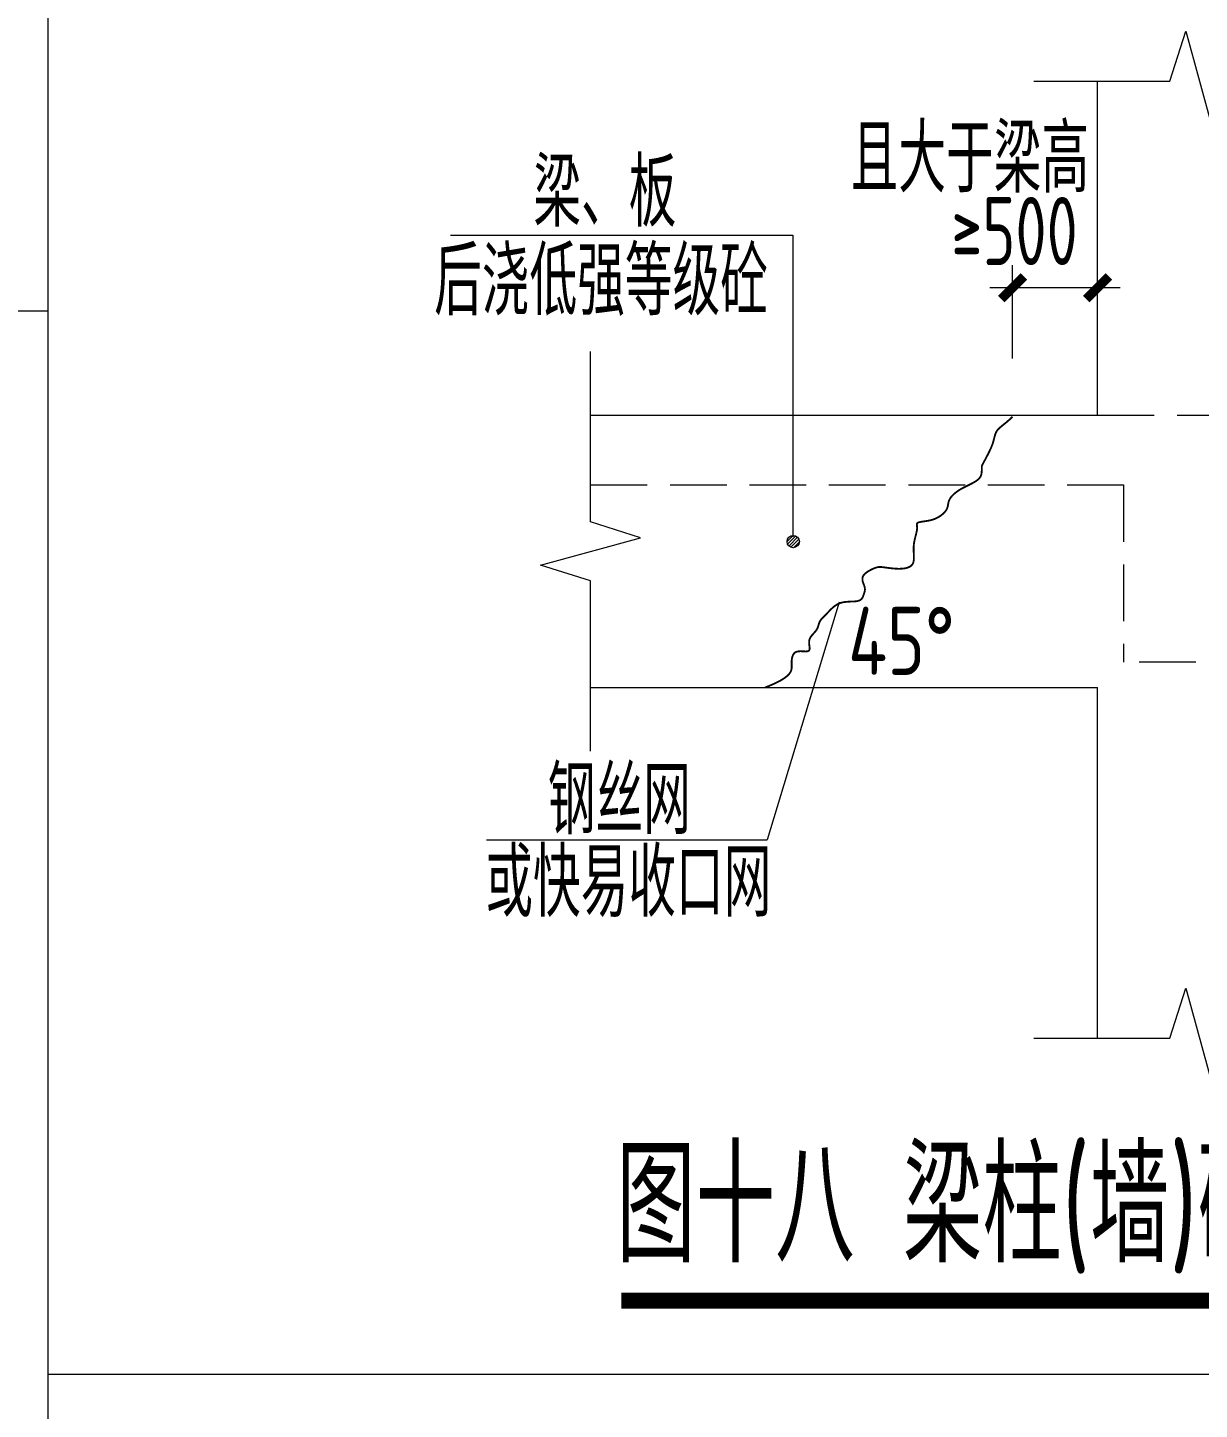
# Model space of a CAD drawing. Extents: x 5874492 to 7194610, y -939842 to -279257.
# Drawn here: x 5966824 to 5971986, y -635993 to -629907 of the extents above; entities that cross this region are included whole.
import ezdxf

# ---------------------------------------------------------------- set-up
doc = ezdxf.new("R2010")
doc.units = 0
doc.header["$LTSCALE"] = 1000
doc.linetypes.add('DASH', pattern=[0.35, 0.25, -0.1])
doc.layers.add('$AUDIT_BAD_LAYER3', color=7, linetype='Continuous')
for name, color, linetype, lineweight in [('S-基础-DIM', 3, 'Continuous', 20), ('S-大样-HATCH', 251, 'Continuous', 20), ('S-大样-实线', 2, 'Continuous', 20), ('S-板-BEAM', 4, 'DASH', 20), ('S-通用-TAB', 7, 'Continuous', 20), ('S-通用-TEXT', 7, 'Continuous', 20), ('S-通用-THIN', 7, 'Continuous', 20)]:
    doc.layers.add(name, color=color, linetype=linetype, lineweight=lineweight)
doc.styles.add('TSSD_Dimension', font='tssdeng.shx', dxfattribs={"width": 0.7, "bigfont": 'tssdchn.shx'})
doc.styles.add('TSSD_Rein', font='tssdeng.shx', dxfattribs={"width": 0.7, "bigfont": 'hztxt.shx'})
doc.dimstyles.new('TSSD_20_100', dxfattribs={"dimtxt": 250, "dimasz": 100, "dimexe": 100, "dimexo": 250, "dimgap": 100, "dimtad": 1, "dimdec": 0, "dimlfac": 0.2, "dimzin": 0, "dimdsep": 46, "dimtxsty": 'TSSD_Dimension', "dimblk": 'ARCHTICK', "dimcen": 0, "dimdle": 100, "dimclrt": 7, "dimadec": 0, "dimazin": 0, "dimtfac": 1, "dimtdec": 0, "dimtix": 1, "dimtmove": 2, "dimatfit": 3, "dimfxl": 0, "dimtolj": 1, "dimtzin": 0, "dimarcsym": 0})

# ---------------------------------------------------------------- blocks, each defined once
blk = doc.blocks.new('_ArchTick')
at = {"color": 0, "linetype": 'ByBlock', "const_width": 0.4}
blk.add_lwpolyline([(-0.5, -0.5), (0.5, 0.5)], dxfattribs=at)
blk = doc.blocks.new('*D193')
at = {"layer": '$AUDIT_BAD_LAYER3', "color": 0, "lineweight": -2, "transparency": 16777216}
for p, q in [((152194.9, 59706.1), (152194.9, 60117)), ((152569.5, 59706.1), (152569.5, 60117)), ((152669.5, 60017), (152094.9, 60017))]:
    blk.add_line(p, q, dxfattribs=at)
at = {"layer": 'Defpoints', "color": 0, "transparency": 16777216}
for p in [(152194.9, 60017), (152194.9, 59456.1), (152569.5, 59456.1)]:
    blk.add_point(p, dxfattribs=at)
at = {"layer": '$AUDIT_BAD_LAYER3', "color": 0, "lineweight": -2, "transparency": 16777216, "xscale": 100, "yscale": 100, "zscale": 100, "rotation": 180}
blk.add_blockref('_ArchTick', (152194.9, 60017), dxfattribs=at)
at = {"layer": '$AUDIT_BAD_LAYER3', "color": 0, "lineweight": -2, "transparency": 16777216, "xscale": 100, "yscale": 100, "zscale": 100}
blk.add_blockref('_ArchTick', (152569.5, 60017), dxfattribs=at)
at = {"layer": '$AUDIT_BAD_LAYER3', "color": 7, "transparency": 16777216, "insert": (152203.9, 60267), "char_height": 300, "attachment_point": 5, "style": 'TSSD_Dimension'}
blk.add_mtext('\\A1;≥500', dxfattribs=at)
blk = doc.blocks.new('图17')
at = {"layer": 'S-通用-TEXT'}
h = blk.add_hatch(dxfattribs=at)
h.set_pattern_fill('ANSI31', color=256, scale=80, style=0)
h.set_pattern_definition([(45.0000004, (-1521863.131, 776221.003), (-7.07106786, 7.071067764), [])])
h.paths.add_polyline_path([(151256.2, 58898.8, 1), (151202, 58898.8, 1)])
at = {"layer": 'S-大样-HATCH', "linetype": 'Continuous', "const_width": 8}
blk.add_lwpolyline([(152194.9, 59449.1), (152183.5, 59438), (152172.8, 59428.6), (152162.9, 59420.3), (152153.9, 59413.1), (152145.9, 59406.6), (152138.8, 59400.6), (152132.7, 59394.8), (152127.7, 59389), (152123.8, 59382.9), (152120.7, 59376.4), (152118.3, 59369.6), (152116.2, 59362.3), (152114.2, 59354.6), (152112.1, 59346.3), (152109.7, 59337.4), (152106.6, 59327.9), (152102.7, 59317.7), (152098.1, 59307.1), (152093.1, 59296.4), (152087.9, 59285.9), (152082.7, 59275.8), (152077.8, 59266.4), (152073.2, 59257.9), (152069.3, 59250.8), (152066.2, 59245.1), (152063.9, 59240.7), (152062.2, 59237.5), (152061.1, 59235.2), (152060.4, 59233.7), (152060, 59232.6), (152059.8, 59231.9), (152059.8, 59231.2), (152059.8, 59230.5), (152059.7, 59229.8), (152059.7, 59228.9), (152059.7, 59228), (152059.6, 59227.1), (152059.6, 59226.1), (152059.6, 59225.1), (152059.6, 59224), (152059.5, 59223), (152059.5, 59222), (152059.5, 59221), (152059.5, 59219.9), (152059.5, 59218.9), (152059.5, 59217.9), (152059.5, 59216.9), (152059.5, 59215.9), (152059.5, 59214.9), (152059.4, 59213.9), (152059.4, 59212.9), (152059.4, 59211.9), (152059.4, 59210.9), (152059.3, 59209.9), (152059.3, 59208.9), (152059.3, 59207.9), (152059.2, 59206.9), (152059.1, 59205.9), (152059.1, 59205), (152059, 59204), (152058.9, 59203), (152058.8, 59202), (152058.7, 59201.1), (152058.5, 59200.1), (152058.4, 59199.2), (152058.2, 59198.2), (152058, 59197.3), (152057.8, 59196.3), (152057.6, 59195.4), (152057.4, 59194.5), (152057.1, 59193.5), (152056.9, 59192.6), (152056.6, 59191.7), (152056.3, 59190.8), (152055.9, 59189.9), (152055.6, 59189), (152055.2, 59188.1), (152054.8, 59187.2), (152054.4, 59186.3), (152053.9, 59185.4), (152053.5, 59184.5), (152052.9, 59183.7), (152052.4, 59182.8), (152051.9, 59181.9), (152051.3, 59181.1), (152050.6, 59180.2), (152050, 59179.4), (152049.3, 59178.6), (152048.6, 59177.7), (152047.9, 59176.9), (152047.1, 59176.1), (152046.3, 59175.3), (152045.5, 59174.5), (152044.6, 59173.7), (152043.7, 59172.9), (152042.8, 59172.1), (152041.9, 59171.3), (152040.9, 59170.5), (152040, 59169.8), (152038.9, 59169), (152037.9, 59168.2), (152036.8, 59167.5), (152035.8, 59166.7), (152034.7, 59166), (152033.5, 59165.2), (152032.4, 59164.5), (152031.2, 59163.7), (152030.1, 59163), (152028.9, 59162.3), (152027.6, 59161.5), (152026.4, 59160.8), (152025.2, 59160.1), (152023.9, 59159.4), (152022.6, 59158.6), (152021.3, 59157.9), (152020, 59157.2), (152018.7, 59156.5), (152017.4, 59155.8), (152016, 59155.1), (152014.7, 59154.4), (152013.3, 59153.7), (152011.9, 59153), (152010.6, 59152.3), (152009.2, 59151.6), (152007.8, 59150.9), (152006.4, 59150.2), (152005, 59149.5), (152003.6, 59148.8), (152002.2, 59148.1), (152000.7, 59147.4), (151999.3, 59146.7), (151997.9, 59146), (151996.5, 59145.3), (151995.1, 59144.6), (151993.7, 59143.9), (151992.2, 59143.2), (151990.8, 59142.5), (151989.4, 59141.8), (151988, 59141.1), (151986.6, 59140.4), (151985.2, 59139.7), (151983.8, 59139), (151982.4, 59138.3), (151981, 59137.6), (151979.7, 59136.9), (151978.3, 59136.2), (151976.9, 59135.5), (151975.6, 59134.8), (151974.3, 59134.1), (151972.9, 59133.3), (151971.6, 59132.6), (151970.3, 59131.9), (151969, 59131.2), (151967.8, 59130.4), (151966.5, 59129.7), (151965.2, 59129), (151964, 59128.2), (151962.8, 59127.5), (151961.6, 59126.7), (151960.4, 59126), (151959.2, 59125.2), (151958, 59124.5), (151956.9, 59123.7), (151955.7, 59123), (151954.6, 59122.2), (151953.5, 59121.4), (151952.4, 59120.7), (151951.3, 59119.9), (151950.2, 59119.1), (151949.2, 59118.4), (151948.1, 59117.6), (151947.1, 59116.8), (151946.1, 59116.1), (151945.1, 59115.3), (151944.1, 59114.5), (151943.2, 59113.7), (151942.2, 59113), (151941.3, 59112.2), (151940.3, 59111.4), (151939.4, 59110.6), (151938.5, 59109.9), (151937.7, 59109.1), (151936.8, 59108.3), (151935.9, 59107.5), (151935.1, 59106.7), (151934.3, 59106), (151933.5, 59105.2), (151932.7, 59104.4), (151931.9, 59103.6), (151931.1, 59102.9), (151930.4, 59102.1), (151929.7, 59101.3), (151928.9, 59100.5), (151928.2, 59099.8), (151927.6, 59099), (151926.9, 59098.2), (151926.2, 59097.4), (151925.6, 59096.7), (151925, 59095.9), (151924.4, 59095.1), (151923.8, 59094.4), (151923.2, 59093.6), (151922.6, 59092.9), (151922.1, 59092.1), (151921.6, 59091.3), (151921, 59090.6), (151920.5, 59089.8), (151920.1, 59089.1), (151919.6, 59088.3), (151919.1, 59087.6), (151918.7, 59086.8), (151918.3, 59086.1), (151917.9, 59085.4), (151917.5, 59084.6), (151917.1, 59083.9), (151916.8, 59083.2), (151916.4, 59082.4), (151916.1, 59081.7), (151915.8, 59081), (151915.5, 59080.3), (151915.2, 59079.6), (151914.9, 59078.9), (151914.7, 59078.1), (151914.4, 59077.4), (151914.2, 59076.7), (151914, 59076), (151913.8, 59075.3), (151913.6, 59074.6), (151913.4, 59073.9), (151913.2, 59073.2), (151913, 59072.5), (151912.8, 59071.9), (151912.7, 59071.2), (151912.5, 59070.5), (151912.4, 59069.8), (151912.2, 59069.1), (151912.1, 59068.4), (151912, 59067.7), (151911.9, 59067.1), (151911.7, 59066.4), (151911.6, 59065.7), (151911.5, 59065), (151911.4, 59064.3), (151911.3, 59063.7), (151911.2, 59063), (151911, 59062.3), (151910.9, 59061.6), (151910.8, 59061), (151910.7, 59060.3), (151910.6, 59059.6), (151910.5, 59058.9), (151910.3, 59058.3), (151910.2, 59057.6), (151910.1, 59056.9), (151910, 59056.2), (151909.8, 59055.5), (151909.7, 59054.9), (151909.5, 59054.2), (151909.4, 59053.5), (151909.2, 59052.8), (151909, 59052.1), (151908.8, 59051.4), (151908.6, 59050.8), (151908.4, 59050.1), (151908.2, 59049.4), (151908, 59048.7), (151907.8, 59048), (151907.5, 59047.3), (151907.3, 59046.6), (151907, 59045.9), (151906.7, 59045.2), (151906.4, 59044.5), (151906.1, 59043.8), (151905.8, 59043.1), (151905.4, 59042.4), (151905.1, 59041.6), (151904.7, 59040.9), (151904.3, 59040.2), (151903.9, 59039.5), (151903.5, 59038.8), (151903, 59038), (151902.6, 59037.3), (151902.1, 59036.6), (151901.6, 59035.8), (151901.1, 59035.1), (151900.5, 59034.4), (151900, 59033.6), (151899.4, 59032.9), (151898.8, 59032.1), (151898.2, 59031.4), (151897.6, 59030.6), (151897, 59029.9), (151896.3, 59029.1), (151895.7, 59028.4), (151895, 59027.7), (151894.3, 59026.9), (151893.6, 59026.2), (151892.8, 59025.4), (151892.1, 59024.7), (151891.3, 59023.9), (151890.6, 59023.2), (151889.8, 59022.5), (151889, 59021.7), (151888.2, 59021), (151887.3, 59020.3), (151886.5, 59019.5), (151885.6, 59018.8), (151884.8, 59018.1), (151883.9, 59017.4), (151883, 59016.7), (151882.1, 59016), (151881.1, 59015.3), (151880.2, 59014.6), (151879.3, 59013.9), (151878.3, 59013.2), (151877.3, 59012.5), (151876.3, 59011.8), (151875.4, 59011.2), (151874.3, 59010.5), (151873.3, 59009.9), (151872.3, 59009.2), (151871.3, 59008.6), (151870.2, 59007.9), (151869.2, 59007.3), (151868.1, 59006.7), (151867, 59006.1), (151866, 59005.5), (151864.9, 59004.9), (151863.8, 59004.3), (151862.6, 59003.7), (151861.5, 59003.2), (151860.4, 59002.6), (151859.3, 59002.1), (151858.1, 59001.5), (151857, 59001), (151855.8, 59000.5), (151854.7, 59000), (151853.5, 58999.5), (151852.3, 58999), (151851.1, 58998.5), (151849.9, 58998.1), (151848.7, 58997.6), (151847.5, 58997.2), (151846.3, 58996.8), (151845.1, 58996.4), (151843.9, 58996), (151842.7, 58995.6), (151841.5, 58995.2), (151840.2, 58994.9), (151839, 58994.5), (151837.8, 58994.2), (151836.5, 58993.8), (151835.3, 58993.5), (151834.1, 58993.2), (151832.8, 58992.9), (151831.6, 58992.6), (151830.4, 58992.3), (151829.1, 58992.1), (151827.9, 58991.8), (151826.7, 58991.5), (151825.4, 58991.3), (151824.2, 58991.1), (151823, 58990.8), (151821.8, 58990.6), (151820.6, 58990.4), (151819.4, 58990.2), (151818.2, 58990), (151817, 58989.8), (151815.8, 58989.6), (151814.6, 58989.4), (151813.4, 58989.2), (151812.3, 58989), (151811.1, 58988.9), (151810, 58988.7), (151808.8, 58988.5), (151807.7, 58988.4), (151806.6, 58988.2), (151805.5, 58988.1), (151804.4, 58987.9), (151803.3, 58987.8), (151802.2, 58987.6), (151801.2, 58987.5), (151800.2, 58987.3), (151799.1, 58987.2), (151798.1, 58987), (151797.1, 58986.9), (151796.1, 58986.7), (151795.2, 58986.6), (151794.2, 58986.5), (151793.3, 58986.3), (151792.4, 58986.2), (151791.5, 58986), (151790.6, 58985.9), (151789.8, 58985.7), (151788.9, 58985.6), (151788.1, 58985.4), (151787.3, 58985.3), (151786.6, 58985.1), (151785.8, 58985), (151785.1, 58984.8), (151784.4, 58984.6), (151783.7, 58984.4), (151783.1, 58984.3), (151782.4, 58984.1), (151781.8, 58983.9), (151781.2, 58983.7), (151780.7, 58983.5), (151780.1, 58983.3), (151779.6, 58983.1), (151779.2, 58982.8), (151778.7, 58982.6), (151778.3, 58982.4), (151777.8, 58982.1), (151777.5, 58981.9), (151777.1, 58981.6), (151776.8, 58981.4), (151776.4, 58981.1), (151776.1, 58980.8), (151775.9, 58980.6), (151775.6, 58980.3), (151775.4, 58980), (151775.2, 58979.7), (151774.9, 58979.4), (151774.8, 58979), (151774.6, 58978.7), (151774.5, 58978.4), (151774.3, 58978), (151774.2, 58977.7), (151774.1, 58977.3), (151774, 58976.9), (151773.9, 58976.5), (151773.9, 58976.2), (151773.8, 58975.8), (151773.8, 58975.4), (151773.7, 58974.9), (151773.7, 58974.5), (151773.7, 58974.1), (151773.7, 58973.6), (151773.7, 58973.2), (151773.7, 58972.7), (151773.7, 58972.2), (151773.7, 58971.8), (151773.8, 58971.3), (151773.8, 58970.8), (151773.9, 58970.2), (151773.9, 58969.7), (151773.9, 58969.2), (151774, 58968.6), (151774, 58968.1), (151774.1, 58967.5), (151774.1, 58966.9), (151774.2, 58966.4), (151774.2, 58965.8), (151774.3, 58965.1), (151774.3, 58964.5), (151774.4, 58963.9), (151774.4, 58963.2), (151774.5, 58962.6), (151774.5, 58961.9), (151774.5, 58961.2), (151774.5, 58960.6), (151774.5, 58959.9), (151774.6, 58959.1), (151774.5, 58958.4), (151774.5, 58957.7), (151774.5, 58956.9), (151774.5, 58956.2), (151774.5, 58955.4), (151774.4, 58954.6), (151774.3, 58953.8), (151774.3, 58953), (151774.2, 58952.2), (151774.1, 58951.3), (151774, 58950.5), (151773.9, 58949.6), (151773.8, 58948.7), (151773.6, 58947.9), (151773.5, 58947), (151773.3, 58946), (151773.1, 58945.1), (151772.9, 58944.2), (151772.8, 58943.2), (151772.6, 58942.3), (151772.3, 58941.3), (151772.1, 58940.3), (151771.9, 58939.3), (151771.7, 58938.3), (151771.4, 58937.3), (151771.2, 58936.3), (151770.9, 58935.3), (151770.7, 58934.2), (151770.4, 58933.2), (151770.1, 58932.1), (151769.9, 58931), (151769.6, 58929.9), (151769.3, 58928.9), (151769, 58927.7), (151768.7, 58926.6), (151768.4, 58925.5), (151768.1, 58924.4), (151767.8, 58923.2), (151767.5, 58922.1), (151767.2, 58920.9), (151766.9, 58919.8), (151766.6, 58918.6), (151766.3, 58917.4), (151766, 58916.2), (151765.7, 58915), (151765.5, 58913.8), (151765.2, 58912.6), (151764.9, 58911.4), (151764.6, 58910.2), (151764.3, 58909), (151764, 58907.7), (151763.7, 58906.5), (151763.5, 58905.2), (151763.2, 58904), (151762.9, 58902.7), (151762.7, 58901.4), (151762.4, 58900.2), (151762.2, 58898.9), (151762, 58897.6), (151761.7, 58896.3), (151761.5, 58895), (151761.3, 58893.7), (151761.1, 58892.4), (151760.9, 58891.1), (151760.7, 58889.8), (151760.6, 58888.4), (151760.4, 58887.1), (151760.3, 58885.8), (151760.1, 58884.5), (151760, 58883.1), (151759.9, 58881.8), (151759.8, 58880.4), (151759.7, 58879.1), (151759.6, 58877.7), (151759.5, 58876.4), (151759.5, 58875), (151759.4, 58873.7), (151759.4, 58872.3), (151759.4, 58871), (151759.3, 58869.6), (151759.3, 58868.2), (151759.3, 58866.9), (151759.3, 58865.5), (151759.4, 58864.1), (151759.4, 58862.8), (151759.4, 58861.4), (151759.4, 58860.1), (151759.5, 58858.7), (151759.5, 58857.4), (151759.6, 58856), (151759.6, 58854.7), (151759.7, 58853.3), (151759.7, 58852), (151759.8, 58850.6), (151759.9, 58849.3), (151759.9, 58848), (151760, 58846.6), (151760.1, 58845.3), (151760.1, 58844), (151760.2, 58842.7), (151760.2, 58841.4), (151760.3, 58840.1), (151760.3, 58838.8), (151760.4, 58837.5), (151760.4, 58836.2), (151760.4, 58835), (151760.5, 58833.7), (151760.5, 58832.5), (151760.5, 58831.2), (151760.5, 58830), (151760.5, 58828.8), (151760.5, 58827.6), (151760.5, 58826.4), (151760.5, 58825.2), (151760.4, 58824), (151760.4, 58822.8), (151760.3, 58821.7), (151760.2, 58820.6), (151760.1, 58819.4), (151760, 58818.3), (151759.9, 58817.2), (151759.8, 58816.1), (151759.6, 58815.1), (151759.5, 58814), (151759.3, 58813), (151759.1, 58811.9), (151758.9, 58810.9), (151758.6, 58809.9), (151758.4, 58808.9), (151758.1, 58808), (151757.8, 58807), (151757.5, 58806.1), (151757.2, 58805.2), (151756.8, 58804.3), (151756.4, 58803.4), (151756, 58802.5), (151755.6, 58801.7), (151755.2, 58800.9), (151754.7, 58800.1), (151754.2, 58799.3), (151753.7, 58798.5), (151753.1, 58797.8), (151752.6, 58797.1), (151752, 58796.3), (151751.4, 58795.7), (151750.8, 58795), (151750.1, 58794.3), (151749.5, 58793.7), (151748.8, 58793.1), (151748.1, 58792.5), (151747.4, 58791.9), (151746.6, 58791.3), (151745.9, 58790.7), (151745.1, 58790.2), (151744.3, 58789.7), (151743.5, 58789.2), (151742.6, 58788.7), (151741.8, 58788.2), (151740.9, 58787.7), (151740, 58787.3), (151739.2, 58786.9), (151738.2, 58786.4), (151737.3, 58786), (151736.4, 58785.6), (151735.4, 58785.3), (151734.5, 58784.9), (151733.5, 58784.6), (151732.5, 58784.2), (151731.5, 58783.9), (151730.4, 58783.6), (151729.4, 58783.3), (151728.4, 58783), (151727.3, 58782.8), (151726.3, 58782.5), (151725.2, 58782.2), (151724.1, 58782), (151723, 58781.8), (151721.9, 58781.6), (151720.8, 58781.4), (151719.7, 58781.2), (151718.5, 58781), (151717.4, 58780.8), (151716.3, 58780.7), (151715.1, 58780.5), (151713.9, 58780.4), (151712.8, 58780.3), (151711.6, 58780.2), (151710.4, 58780.1), (151709.3, 58780), (151708.1, 58779.9), (151706.9, 58779.8), (151705.7, 58779.7), (151704.5, 58779.6), (151703.3, 58779.6), (151702.1, 58779.5), (151700.9, 58779.5), (151699.7, 58779.5), (151698.5, 58779.4), (151697.3, 58779.4), (151696.1, 58779.4), (151694.9, 58779.4), (151693.7, 58779.4), (151692.5, 58779.4), (151691.2, 58779.4), (151690, 58779.4), (151688.8, 58779.5), (151687.6, 58779.5), (151686.4, 58779.5), (151685.2, 58779.6), (151684, 58779.6), (151682.8, 58779.7), (151681.6, 58779.7), (151680.4, 58779.8), (151679.2, 58779.9), (151678, 58779.9), (151676.8, 58780), (151675.7, 58780.1), (151674.5, 58780.2), (151673.3, 58780.3), (151672.1, 58780.4), (151670.9, 58780.5), (151669.8, 58780.6), (151668.6, 58780.7), (151667.5, 58780.8), (151666.3, 58780.9), (151665.2, 58781), (151664, 58781.1), (151662.9, 58781.2), (151661.8, 58781.3), (151660.6, 58781.5), (151659.5, 58781.6), (151658.4, 58781.7), (151657.3, 58781.8), (151656.2, 58782), (151655.1, 58782.1), (151654, 58782.2), (151652.9, 58782.4), (151651.9, 58782.5), (151650.8, 58782.6), (151649.8, 58782.8), (151648.7, 58782.9), (151647.7, 58783), (151646.6, 58783.2), (151645.6, 58783.3), (151644.6, 58783.5), (151643.6, 58783.6), (151642.6, 58783.7), (151641.6, 58783.9), (151640.7, 58784), (151639.7, 58784.1), (151638.8, 58784.3), (151637.8, 58784.4), (151636.9, 58784.5), (151636, 58784.7), (151635.1, 58784.8), (151634.2, 58784.9), (151633.3, 58785), (151632.4, 58785.2), (151631.5, 58785.3), (151630.7, 58785.4), (151629.9, 58785.5), (151629, 58785.6), (151628.2, 58785.7), (151627.4, 58785.8), (151626.6, 58786), (151625.9, 58786.1), (151625.1, 58786.2), (151624.4, 58786.2), (151623.6, 58786.3), (151622.9, 58786.4), (151622.2, 58786.5), (151621.5, 58786.6), (151620.8, 58786.7), (151620.1, 58786.7), (151619.4, 58786.8), (151618.7, 58786.9), (151618.1, 58786.9), (151617.4, 58787), (151616.8, 58787), (151616.2, 58787.1), (151615.5, 58787.1), (151614.9, 58787.1), (151614.3, 58787.2), (151613.7, 58787.2), (151613.1, 58787.2), (151612.5, 58787.2), (151611.9, 58787.2), (151611.3, 58787.3), (151610.8, 58787.3), (151610.2, 58787.2), (151609.6, 58787.2), (151609, 58787.2), (151608.5, 58787.2), (151607.9, 58787.2), (151607.3, 58787.1), (151606.7, 58787.1), (151606.2, 58787), (151605.6, 58787), (151605, 58786.9), (151604.5, 58786.8), (151603.9, 58786.8), (151603.3, 58786.7), (151602.8, 58786.6), (151602.2, 58786.5), (151601.6, 58786.4), (151601, 58786.3), (151600.4, 58786.2), (151599.8, 58786), (151599.2, 58785.9), (151598.6, 58785.7), (151598, 58785.6), (151597.4, 58785.4), (151596.8, 58785.3), (151596.2, 58785.1), (151595.6, 58784.9), (151594.9, 58784.7), (151594.3, 58784.5), (151593.6, 58784.3), (151592.9, 58784.1), (151592.3, 58783.9), (151591.6, 58783.6), (151590.9, 58783.4), (151590.2, 58783.2), (151589.5, 58782.9), (151588.7, 58782.6), (151588, 58782.3), (151587.3, 58782.1), (151586.5, 58781.8), (151585.7, 58781.4), (151584.9, 58781.1), (151584.1, 58780.8), (151583.3, 58780.5), (151582.5, 58780.1), (151581.7, 58779.8), (151580.9, 58779.4), (151580, 58779), (151579.1, 58778.7), (151578.3, 58778.3), (151577.4, 58777.9), (151576.5, 58777.5), (151575.6, 58777), (151574.8, 58776.6), (151573.9, 58776.2), (151573, 58775.7), (151572, 58775.3), (151571.1, 58774.8), (151570.2, 58774.4), (151569.3, 58773.9), (151568.4, 58773.4), (151567.5, 58772.9), (151566.6, 58772.4), (151565.6, 58771.9), (151564.7, 58771.4), (151563.8, 58770.9), (151562.9, 58770.4), (151562, 58769.8), (151561.1, 58769.3), (151560.2, 58768.7), (151559.3, 58768.2), (151558.4, 58767.6), (151557.5, 58767.1), (151556.6, 58766.5), (151555.8, 58765.9), (151554.9, 58765.3), (151554.1, 58764.7), (151553.2, 58764.1), (151552.4, 58763.5), (151551.6, 58762.9), (151550.7, 58762.3), (151549.9, 58761.7), (151549.1, 58761.1), (151548.4, 58760.4), (151547.6, 58759.8), (151546.9, 58759.1), (151546.1, 58758.5), (151545.4, 58757.8), (151544.7, 58757.2), (151544, 58756.5), (151543.4, 58755.8), (151542.7, 58755.2), (151542.1, 58754.5), (151541.5, 58753.8), (151540.9, 58753.1), (151540.3, 58752.4), (151539.8, 58751.7), (151539.3, 58751), (151538.8, 58750.3), (151538.3, 58749.6), (151537.8, 58748.9), (151537.4, 58748.2), (151537, 58747.5), (151536.6, 58746.8), (151536.2, 58746), (151535.9, 58745.3), (151535.6, 58744.6), (151535.3, 58743.8), (151535, 58743.1), (151534.8, 58742.4), (151534.6, 58741.6), (151534.4, 58740.9), (151534.2, 58740.1), (151534.1, 58739.4), (151534, 58738.6), (151533.9, 58737.9), (151533.8, 58737.1), (151533.7, 58736.4), (151533.7, 58735.6), (151533.7, 58734.9), (151533.7, 58734.1), (151533.7, 58733.3), (151533.7, 58732.6), (151533.8, 58731.8), (151533.8, 58731.1), (151533.9, 58730.3), (151534, 58729.5), (151534.1, 58728.8), (151534.2, 58728), (151534.3, 58727.3), (151534.5, 58726.5), (151534.7, 58725.7), (151534.8, 58725), (151535, 58724.2), (151535.2, 58723.5), (151535.4, 58722.7), (151535.6, 58722), (151535.8, 58721.2), (151536, 58720.5), (151536.3, 58719.7), (151536.5, 58719), (151536.7, 58718.2), (151537, 58717.5), (151537.2, 58716.8), (151537.5, 58716), (151537.7, 58715.3), (151538, 58714.6), (151538.3, 58713.8), (151538.5, 58713.1), (151538.8, 58712.4), (151539.1, 58711.7), (151539.3, 58711), (151539.6, 58710.3), (151539.9, 58709.5), (151540.1, 58708.8), (151540.4, 58708.2), (151540.6, 58707.5), (151540.9, 58706.8), (151541.1, 58706.1), (151541.4, 58705.4), (151541.6, 58704.7), (151541.8, 58704.1), (151542.1, 58703.4), (151542.3, 58702.8), (151542.5, 58702.1), (151542.7, 58701.5), (151542.9, 58700.8), (151543.1, 58700.2), (151543.2, 58699.6), (151543.4, 58698.9), (151543.6, 58698.3), (151543.7, 58697.7), (151543.9, 58697.1), (151544, 58696.5), (151544.1, 58695.9), (151544.2, 58695.3), (151544.3, 58694.8), (151544.4, 58694.2), (151544.5, 58693.6), (151544.5, 58693.1), (151544.6, 58692.5), (151544.7, 58691.9), (151544.7, 58691.4), (151544.7, 58690.8), (151544.8, 58690.3), (151544.8, 58689.8), (151544.8, 58689.2), (151544.8, 58688.7), (151544.8, 58688.2), (151544.8, 58687.6), (151544.8, 58687.1), (151544.7, 58686.6), (151544.7, 58686.1), (151544.7, 58685.6), (151544.6, 58685.1), (151544.6, 58684.6), (151544.5, 58684.1), (151544.4, 58683.6), (151544.4, 58683.1), (151544.3, 58682.6), (151544.2, 58682.1), (151544.1, 58681.6), (151544, 58681.1), (151543.9, 58680.6), (151543.8, 58680.1), (151543.7, 58679.6), (151543.6, 58679.1), (151543.5, 58678.6), (151543.4, 58678.1), (151543.3, 58677.6), (151543.1, 58677.2), (151543, 58676.7), (151542.9, 58676.2), (151542.7, 58675.7), (151542.6, 58675.2), (151542.4, 58674.7), (151542.3, 58674.2), (151542.1, 58673.7), (151542, 58673.3), (151541.8, 58672.8), (151541.7, 58672.3), (151541.5, 58671.8), (151541.3, 58671.3), (151541.2, 58670.8), (151541, 58670.3), (151540.8, 58669.8), (151540.7, 58669.3), (151540.5, 58668.8), (151540.3, 58668.3), (151540.2, 58667.8), (151540, 58667.2), (151539.8, 58666.7), (151539.7, 58666.2), (151539.5, 58665.7), (151539.3, 58665.2), (151539.1, 58664.6), (151538.9, 58664.1), (151538.8, 58663.6), (151538.6, 58663.1), (151538.4, 58662.5), (151538.2, 58662), (151538, 58661.5), (151537.8, 58660.9), (151537.6, 58660.4), (151537.4, 58659.8), (151537.2, 58659.3), (151537, 58658.8), (151536.8, 58658.2), (151536.6, 58657.7), (151536.4, 58657.2), (151536.1, 58656.6), (151535.9, 58656.1), (151535.7, 58655.6), (151535.4, 58655), (151535.2, 58654.5), (151534.9, 58654), (151534.6, 58653.4), (151534.4, 58652.9), (151534.1, 58652.4), (151533.8, 58651.9), (151533.5, 58651.4), (151533.2, 58650.9), (151532.8, 58650.4), (151532.5, 58649.9), (151532.2, 58649.4), (151531.8, 58648.9), (151531.4, 58648.4), (151531.1, 58647.9), (151530.7, 58647.5), (151530.3, 58647), (151529.8, 58646.5), (151529.4, 58646.1), (151529, 58645.6), (151528.5, 58645.2), (151528.1, 58644.8), (151527.6, 58644.3), (151527.1, 58643.9), (151526.6, 58643.5), (151526, 58643.1), (151525.5, 58642.7), (151524.9, 58642.3), (151524.4, 58641.9), (151523.8, 58641.6), (151523.2, 58641.2), (151522.5, 58640.9), (151521.9, 58640.5), (151521.2, 58640.2), (151520.6, 58639.9), (151519.9, 58639.6), (151519.1, 58639.3), (151518.4, 58639), (151517.6, 58638.7), (151516.9, 58638.5), (151516.1, 58638.2), (151515.3, 58638), (151514.4, 58637.8), (151513.6, 58637.5), (151512.7, 58637.3), (151511.8, 58637.1), (151510.9, 58637), (151509.9, 58636.8), (151509, 58636.6), (151508, 58636.5), (151507, 58636.3), (151506, 58636.2), (151505, 58636.1), (151504, 58636), (151502.9, 58635.9), (151501.8, 58635.8), (151500.7, 58635.7), (151499.6, 58635.6), (151498.5, 58635.5), (151497.4, 58635.5), (151496.2, 58635.4), (151495.1, 58635.3), (151493.9, 58635.3), (151492.7, 58635.2), (151491.5, 58635.2), (151490.3, 58635.1), (151489.1, 58635.1), (151487.8, 58635), (151486.6, 58635), (151485.3, 58634.9), (151484.1, 58634.9), (151482.8, 58634.8), (151481.6, 58634.8), (151480.3, 58634.7), (151479, 58634.7), (151477.7, 58634.6), (151476.4, 58634.5), (151475.1, 58634.5), (151473.8, 58634.4), (151472.5, 58634.3), (151471.2, 58634.3), (151469.9, 58634.2), (151468.5, 58634.1), (151467.2, 58634), (151465.9, 58633.9), (151464.6, 58633.8), (151463.3, 58633.7), (151461.9, 58633.5), (151460.6, 58633.4), (151459.3, 58633.3), (151458, 58633.1), (151456.7, 58632.9), (151455.3, 58632.7), (151454, 58632.6), (151452.7, 58632.3), (151451.4, 58632.1), (151450.1, 58631.9), (151448.8, 58631.7), (151447.5, 58631.4), (151446.3, 58631.1), (151445, 58630.8), (151443.7, 58630.5), (151442.5, 58630.2), (151441.2, 58629.9), (151440, 58629.5), (151438.7, 58629.1), (151437.5, 58628.8), (151436.3, 58628.3), (151435.1, 58627.9), (151433.9, 58627.5), (151432.7, 58627), (151431.5, 58626.5), (151430.4, 58626), (151429.2, 58625.5), (151428.1, 58625), (151426.9, 58624.5), (151425.8, 58623.9), (151424.7, 58623.3), (151423.6, 58622.7), (151422.5, 58622.1), (151421.4, 58621.5), (151420.3, 58620.9), (151419.3, 58620.2), (151418.2, 58619.6), (151417.2, 58618.9), (151416.1, 58618.2), (151415.1, 58617.5), (151414.1, 58616.8), (151413.1, 58616.1), (151412.1, 58615.4), (151411.1, 58614.7), (151410.1, 58613.9), (151409.1, 58613.2), (151408.2, 58612.4), (151407.2, 58611.6), (151406.3, 58610.9), (151405.3, 58610.1), (151404.4, 58609.3), (151403.5, 58608.5), (151402.5, 58607.7), (151401.6, 58606.9), (151400.7, 58606.1), (151399.9, 58605.3), (151399, 58604.5), (151398.1, 58603.6), (151397.2, 58602.8), (151396.4, 58602), (151395.5, 58601.2), (151394.7, 58600.4), (151393.8, 58599.5), (151393, 58598.7), (151392.2, 58597.9), (151391.4, 58597), (151390.6, 58596.2), (151389.8, 58595.4), (151389, 58594.6), (151388.2, 58593.8), (151387.4, 58592.9), (151386.6, 58592.1), (151385.9, 58591.3), (151385.1, 58590.5), (151384.3, 58589.7), (151383.6, 58588.9), (151382.8, 58588.1), (151382.1, 58587.3), (151381.4, 58586.6), (151380.7, 58585.8), (151379.9, 58585), (151379.2, 58584.3), (151378.5, 58583.5), (151377.8, 58582.8), (151377.1, 58582.1), (151376.4, 58581.3), (151375.7, 58580.6), (151375.1, 58579.9), (151374.4, 58579.2), (151373.7, 58578.5), (151373.1, 58577.9), (151372.4, 58577.2), (151371.7, 58576.5), (151371.1, 58575.9), (151370.5, 58575.2), (151369.8, 58574.6), (151369.2, 58574), (151368.6, 58573.3), (151368, 58572.7), (151367.4, 58572.1), (151366.8, 58571.5), (151366.2, 58570.9), (151365.6, 58570.3), (151365, 58569.7), (151364.4, 58569.2), (151363.8, 58568.6), (151363.3, 58568), (151362.7, 58567.5), (151362.1, 58566.9), (151361.6, 58566.3), (151361.1, 58565.8), (151360.5, 58565.3), (151360, 58564.7), (151359.5, 58564.2), (151359, 58563.7), (151358.5, 58563.1), (151358, 58562.6), (151357.5, 58562.1), (151357, 58561.6), (151356.5, 58561.1), (151356, 58560.5), (151355.6, 58560), (151355.1, 58559.5), (151354.6, 58559), (151354.2, 58558.5), (151353.8, 58558), (151353.3, 58557.5), (151352.9, 58557), (151352.5, 58556.5), (151352.1, 58556), (151351.7, 58555.5), (151351.3, 58555), (151350.9, 58554.5), (151350.5, 58554), (151350.1, 58553.5), (151349.8, 58553), (151349.4, 58552.5), (151349.1, 58552), (151348.7, 58551.5), (151348.4, 58551), (151348.1, 58550.5), (151347.7, 58550), (151347.4, 58549.5), (151347.1, 58549), (151346.8, 58548.5), (151346.5, 58548), (151346.3, 58547.5), (151346, 58547), (151345.7, 58546.5), (151345.5, 58545.9), (151345.2, 58545.4), (151345, 58544.9), (151344.7, 58544.4), (151344.5, 58543.8), (151344.3, 58543.3), (151344.1, 58542.7), (151343.9, 58542.2), (151343.6, 58541.7), (151343.4, 58541.1), (151343.2, 58540.6), (151343.1, 58540), (151342.9, 58539.5), (151342.7, 58538.9), (151342.5, 58538.3), (151342.3, 58537.8), (151342.1, 58537.2), (151342, 58536.6), (151341.8, 58536.1), (151341.6, 58535.5), (151341.5, 58534.9), (151341.3, 58534.3), (151341.1, 58533.8), (151341, 58533.2), (151340.8, 58532.6), (151340.6, 58532), (151340.5, 58531.4), (151340.3, 58530.8), (151340.1, 58530.2), (151340, 58529.6), (151339.8, 58529.1), (151339.6, 58528.5), (151339.4, 58527.9), (151339.2, 58527.3), (151339.1, 58526.7), (151338.9, 58526.1), (151338.7, 58525.5), (151338.5, 58524.8), (151338.3, 58524.2), (151338.1, 58523.6), (151337.9, 58523), (151337.6, 58522.4), (151337.4, 58521.8), (151337.2, 58521.2), (151337, 58520.6), (151336.7, 58520), (151336.5, 58519.3), (151336.2, 58518.7), (151335.9, 58518.1), (151335.7, 58517.5), (151335.4, 58516.9), (151335.1, 58516.3), (151334.8, 58515.6), (151334.5, 58515), (151334.1, 58514.4), (151333.8, 58513.8), (151333.5, 58513.2), (151333.1, 58512.5), (151332.7, 58511.9), (151332.4, 58511.3), (151332, 58510.7), (151331.6, 58510), (151331.2, 58509.4), (151330.7, 58508.8), (151330.3, 58508.2), (151329.8, 58507.5), (151329.4, 58506.9), (151328.9, 58506.3), (151328.4, 58505.7), (151327.9, 58505), (151327.4, 58504.4), (151326.9, 58503.8), (151326.4, 58503.2), (151325.9, 58502.5), (151325.3, 58501.9), (151324.8, 58501.3), (151324.2, 58500.6), (151323.7, 58500), (151323.1, 58499.4), (151322.5, 58498.7), (151321.9, 58498.1), (151321.4, 58497.5), (151320.8, 58496.8), (151320.2, 58496.2), (151319.6, 58495.5), (151319, 58494.9), (151318.4, 58494.2), (151317.8, 58493.6), (151317.2, 58492.9), (151316.6, 58492.3), (151316.1, 58491.6), (151315.5, 58490.9), (151314.9, 58490.3), (151314.3, 58489.6), (151313.7, 58488.9), (151313.1, 58488.2), (151312.5, 58487.6), (151312, 58486.9), (151311.4, 58486.2), (151310.8, 58485.5), (151310.3, 58484.8), (151309.7, 58484.1), (151309.2, 58483.4), (151308.7, 58482.7), (151308.1, 58482), (151307.6, 58481.3), (151307.1, 58480.6), (151306.6, 58479.9), (151306.1, 58479.1), (151305.7, 58478.4), (151305.2, 58477.7), (151304.8, 58476.9), (151304.3, 58476.2), (151303.9, 58475.4), (151303.5, 58474.7), (151303.1, 58473.9), (151302.7, 58473.2), (151302.3, 58472.4), (151302, 58471.6), (151301.7, 58470.8), (151301.3, 58470.1), (151301.1, 58469.3), (151300.8, 58468.5), (151300.5, 58467.7), (151300.3, 58466.8), (151300, 58466), (151299.8, 58465.2), (151299.7, 58464.4), (151299.5, 58463.6), (151299.3, 58462.7), (151299.2, 58461.9), (151299.1, 58461), (151299, 58460.2), (151298.9, 58459.3), (151298.9, 58458.5), (151298.8, 58457.6), (151298.8, 58456.7), (151298.8, 58455.9), (151298.8, 58455), (151298.8, 58454.1), (151298.9, 58453.2), (151298.9, 58452.4), (151298.9, 58451.5), (151299, 58450.6), (151299.1, 58449.8), (151299.1, 58448.9), (151299.2, 58448), (151299.3, 58447.2), (151299.4, 58446.3), (151299.5, 58445.4), (151299.6, 58444.6), (151299.7, 58443.7), (151299.8, 58442.9), (151299.9, 58442), (151300, 58441.2), (151300.1, 58440.4), (151300.2, 58439.5), (151300.4, 58438.7), (151300.5, 58437.9), (151300.6, 58437.1), (151300.7, 58436.3), (151300.7, 58435.5), (151300.8, 58434.7), (151300.9, 58434), (151301, 58433.2), (151301.1, 58432.4), (151301.1, 58431.7), (151301.2, 58431), (151301.2, 58430.3), (151301.2, 58429.6), (151301.2, 58428.9), (151301.2, 58428.2), (151301.2, 58427.5), (151301.2, 58426.9), (151301.1, 58426.2), (151301.1, 58425.6), (151301, 58425), (151300.9, 58424.4), (151300.8, 58423.9), (151300.7, 58423.3), (151300.5, 58422.8), (151300.3, 58422.2), (151300.1, 58421.7), (151299.9, 58421.3), (151299.7, 58420.8), (151299.4, 58420.4), (151299.1, 58419.9), (151298.8, 58419.5), (151298.5, 58419.1), (151298.1, 58418.8), (151297.7, 58418.4), (151297.3, 58418.1), (151296.9, 58417.8), (151296.4, 58417.5), (151295.9, 58417.3), (151295.4, 58417), (151294.8, 58416.8), (151294.2, 58416.6), (151293.6, 58416.4), (151293, 58416.2), (151292.3, 58416.1), (151291.7, 58415.9), (151291, 58415.8), (151290.3, 58415.7), (151289.5, 58415.6), (151288.8, 58415.6), (151288, 58415.5), (151287.2, 58415.4), (151286.4, 58415.4), (151285.6, 58415.4), (151284.7, 58415.3), (151283.8, 58415.3), (151283, 58415.3), (151282.1, 58415.3), (151281.2, 58415.3), (151280.3, 58415.4), (151279.3, 58415.4), (151278.4, 58415.4), (151277.5, 58415.5), (151276.5, 58415.5), (151275.5, 58415.5), (151274.6, 58415.6), (151273.6, 58415.6), (151272.6, 58415.7), (151271.6, 58415.7), (151270.6, 58415.7), (151269.6, 58415.8), (151268.6, 58415.8), (151267.6, 58415.9), (151266.6, 58415.9), (151265.6, 58415.9), (151264.6, 58416), (151263.6, 58416), (151262.6, 58416), (151261.6, 58416), (151260.6, 58416), (151259.6, 58416), (151258.6, 58416), (151257.6, 58415.9), (151256.6, 58415.9), (151255.6, 58415.8), (151254.7, 58415.8), (151253.7, 58415.7), (151252.8, 58415.6), (151251.8, 58415.5), (151250.9, 58415.4), (151250, 58415.2), (151249.1, 58415.1), (151248.2, 58414.9), (151247.3, 58414.7), (151246.4, 58414.5), (151245.6, 58414.3), (151244.8, 58414.1), (151243.9, 58413.8), (151243.1, 58413.5), (151242.4, 58413.2), (151241.6, 58412.9), (151240.8, 58412.5), (151240.1, 58412.2), (151239.4, 58411.8), (151238.7, 58411.4), (151238, 58411), (151237.3, 58410.5), (151236.7, 58410.1), (151236.1, 58409.6), (151235.5, 58409.1), (151234.9, 58408.5), (151234.3, 58408), (151233.7, 58407.5), (151233.2, 58406.9), (151232.7, 58406.3), (151232.1, 58405.7), (151231.6, 58405.1), (151231.2, 58404.4), (151230.7, 58403.8), (151230.2, 58403.1), (151229.8, 58402.4), (151229.4, 58401.8), (151229, 58401.1), (151228.6, 58400.3), (151228.2, 58399.6), (151227.8, 58398.9), (151227.5, 58398.1), (151227.1, 58397.4), (151226.8, 58396.6), (151226.5, 58395.8), (151226.2, 58395), (151225.9, 58394.2), (151225.6, 58393.4), (151225.4, 58392.6), (151225.1, 58391.8), (151224.9, 58391), (151224.6, 58390.1), (151224.4, 58389.3), (151224.2, 58388.5), (151224, 58387.6), (151223.8, 58386.7), (151223.6, 58385.9), (151223.5, 58385), (151223.3, 58384.2), (151223.2, 58383.3), (151223, 58382.4), (151222.9, 58381.6), (151222.8, 58380.7), (151222.7, 58379.8), (151222.6, 58378.9), (151222.5, 58378.1), (151222.4, 58377.2), (151222.3, 58376.3), (151222.2, 58375.5), (151222.2, 58374.6), (151222.1, 58373.7), (151222.1, 58372.9), (151222, 58372), (151222, 58371.1), (151222, 58370.3), (151221.9, 58369.4), (151221.9, 58368.6), (151221.9, 58367.8), (151221.9, 58366.9), (151221.9, 58366.1), (151221.9, 58365.3), (151221.9, 58364.5), (151221.9, 58363.7), (151221.9, 58362.9), (151222, 58362.1), (151222, 58361.3), (151222, 58360.5), (151222, 58359.7), (151222, 58358.9), (151222.1, 58358.1), (151222.1, 58357.4), (151222.1, 58356.6), (151222.2, 58355.8), (151222.2, 58355.1), (151222.2, 58354.3), (151222.2, 58353.6), (151222.3, 58352.8), (151222.3, 58352.1), (151222.3, 58351.3), (151222.3, 58350.6), (151222.3, 58349.9), (151222.3, 58349.1), (151222.3, 58348.4), (151222.3, 58347.7), (151222.3, 58346.9), (151222.3, 58346.2), (151222.3, 58345.5), (151222.2, 58344.8), (151222.2, 58344.1), (151222.1, 58343.3), (151222.1, 58342.6), (151222, 58341.9), (151222, 58341.2), (151221.9, 58340.5), (151221.8, 58339.8), (151221.7, 58339.1), (151221.6, 58338.3), (151221.4, 58337.6), (151221.3, 58336.9), (151221.2, 58336.2), (151221, 58335.5), (151220.8, 58334.8), (151220.6, 58334), (151220.4, 58333.3), (151220.2, 58332.6), (151220, 58331.9), (151219.7, 58331.1), (151219.5, 58330.4), (151219.2, 58329.7), (151218.9, 58329), (151218.6, 58328.2), (151218.2, 58327.5), (151217.9, 58326.7), (151217.5, 58326), (151217.1, 58325.3), (151216.7, 58324.5), (151216.3, 58323.8), (151215.8, 58323), (151215.4, 58322.2), (151214.9, 58321.5), (151214.4, 58320.7), (151213.8, 58319.9), (151213.3, 58319.1), (151212.7, 58318.4), (151212.1, 58317.6), (151211.5, 58316.8), (151210.8, 58316), (151210.1, 58315.2), (151209.4, 58314.4), (151208.7, 58313.6), (151207.9, 58312.7), (151207.2, 58311.9), (151206.3, 58311.1), (151205.5, 58310.2), (151204.6, 58309.4), (151203.7, 58308.6), (151202.8, 58307.7), (151201.8, 58306.8), (151200.8, 58306), (151199.8, 58305.1), (151198.7, 58304.2), (151197.6, 58303.3), (151196.5, 58302.5), (151195.3, 58301.6), (151194.1, 58300.6), (151192.9, 58299.7), (151191.6, 58298.8), (151190.3, 58297.9), (151188.9, 58297), (151187.5, 58296), (151186.1, 58295.1), (151184.6, 58294.1), (151183.1, 58293.2), (151181.6, 58292.2), (151180, 58291.2), (151178.3, 58290.2), (151176.7, 58289.3), (151174.9, 58288.3), (151173.2, 58287.3), (151171.4, 58286.2), (151169.5, 58285.2), (151167.6, 58284.2), (151165.6, 58283.2), (151163.6, 58282.1), (151161.6, 58281), (151159.4, 58279.9), (151157.2, 58278.8), (151154.8, 58277.7), (151152.2, 58276.4), (151149.5, 58275.1), (151146.6, 58273.8), (151143.4, 58272.3), (151139.9, 58270.8), (151136, 58269), (151131.4, 58267), (151126, 58264.8), (151119.7, 58262.1), (151112.4, 58259.2), (151104, 58255.7)], dxfattribs=at)
at = {"layer": 'S-大样-实线', "ltscale": 800}
for p, q in [((152569.5, 59456.1), (152569.5, 60927)), ((150336.1, 59455.7), (152569.1, 59455.7)), ((150336.1, 58255.7), (152569.5, 58255.7)), ((152569.5, 56712.5), (152569.5, 58255.7))]:
    blk.add_line(p, q, dxfattribs=at)
at = {"layer": 'S-板-BEAM'}
for p, q in [((152569.5, 59456.1), (153463.7, 59455.7)), ((150336.1, 59148.7), (152683.6, 59148.7)), ((152683.6, 59148.7), (152684, 59148.3)), ((152684, 59148.3), (152684, 58367.5)), ((153352.2, 58367.5), (152684, 58367.5))]:
    blk.add_line(p, q, dxfattribs=at)
at = {"layer": 'S-通用-TEXT'}
for p, q in [((149719.1, 60249.2), (151227.3, 60249.2)), ((151227.3, 60249.2), (151227.7, 60248.8)), ((151227.7, 60248.8), (151227.7, 58919.3)), ((151431.7, 58631.6), (151114.2, 57585.4)), ((151431.8, 58631.8), (151431.7, 58631.7)), ((149877.1, 57585.4), (151114.2, 57585.4))]:
    blk.add_line(p, q, dxfattribs=at)
at = {"layer": 'S-通用-TEXT', "color": 3, "const_width": 70}
blk.add_lwpolyline([(150471.2, 55555.1), (156574.3, 55555.1)], dxfattribs=at)
at = {"layer": 'S-通用-TEXT'}
blk.add_circle((151229.1, 58898.8), 27.1, dxfattribs=at)
at = {"layer": 'S-通用-THIN'}
for points in [[(152289.5, 60927), (152888.3, 60927), (152958.3, 61147), (153078.3, 60707), (153148.3, 60927), (153747.1, 60927)], [(150336.1, 57975.7), (150336.1, 58725.7), (150116.1, 58795.7), (150556.1, 58915.7), (150336.1, 58985.7), (150336.1, 59735.7)], [(152289.5, 56712.5), (152888.3, 56712.5), (152958.3, 56932.5), (153078.3, 56492.5), (153148.3, 56712.5), (153747.1, 56712.5)]]:
    blk.add_lwpolyline(points, dxfattribs=at)
at = {"layer": 'S-基础-DIM', "color": 7, "style": 'TSSD_Rein', "width": 0.7}
blk.add_text('且大于梁高', height=300, rotation=360, dxfattribs=at).set_placement((151482, 60436.1))
at = {"layer": 'S-通用-TEXT', "style": 'TSSD_Rein', "width": 0.7}
for s, p in [('梁、板', (150084.3, 60286.3)), ('后浇低强等级砼', (149647.3, 59895.8)), ('钢丝网', (150147.9, 57609.8)), ('或快易收口网', (149872.4, 57246.6))]:
    blk.add_text(s, height=300, rotation=0, dxfattribs=at).set_placement(p)
at = {"layer": 'S-通用-TEXT', "color": 7, "style": 'TSSD_Rein', "width": 0.8}
blk.add_text('45%%d', height=300, rotation=0, dxfattribs=at).set_placement((151470.6, 58311.8))
at = {"layer": 'S-通用-TEXT', "color": 0, "style": 'TSSD_Rein', "width": 0.7}
blk.add_text('图十八 梁柱(墙)砼强度等级不同构造', height=500, rotation=0, dxfattribs=at).set_placement((150449.3, 55723.7))
at = {"layer": 'S-基础-DIM'}
dim = blk.add_linear_dim(base=(152194.9, 60017), p1=(152569.5, 59456.1), p2=(152194.9, 59456.1), text='≥500', dimstyle='TSSD_20_100', dxfattribs=at)
dim.commit()
dim.dimension.update_dxf_attribs({"geometry": '*D193', "text_midpoint": (152203.9, 60267), "dimtype": 128})

msp = doc.modelspace()

# ---------------------------------------------------------------- linework, layer by layer
at = {"layer": 'S-通用-TAB'}
for p, q in [((5966915.4, -668690.6), (5966915.4, -611290.6)), ((5959156.9, -631153.4), (5966915.4, -631153.4)), ((5966915.4, -635837.7), (5983415.4, -635837.7))]:
    msp.add_line(p, q, dxfattribs=at)

# ---------------------------------------------------------------- block references
at = {"layer": 'S-通用-TEXT'}
msp.add_blockref('图17', (5818968.1, -691069.4), dxfattribs=at)

doc.saveas('drawing.dxf')
